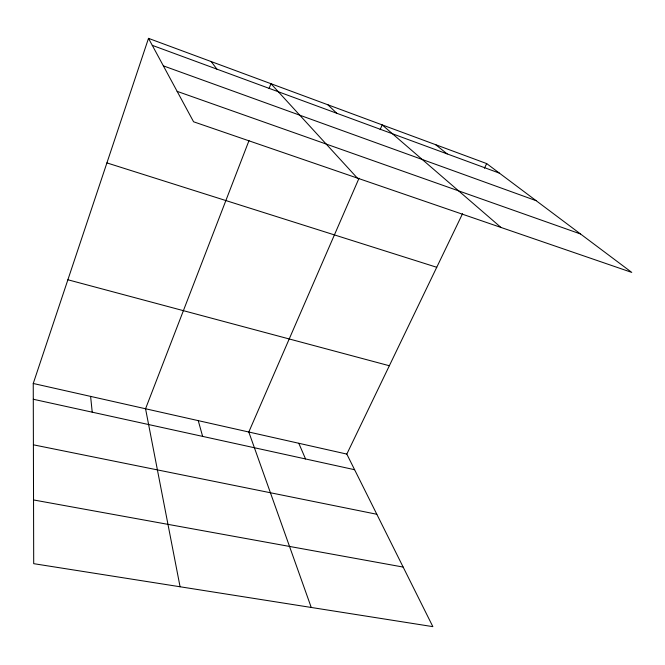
<?xml version="1.0" encoding="UTF-8"?>
<svg xmlns="http://www.w3.org/2000/svg" width="665" height="665" viewBox="0 0 665 665"><rect width="100%" height="100%" fill="white"/><g stroke="black" fill="none" stroke-linecap="round" stroke-linejoin="round"><path stroke-width="1" d="M33.25 383.481L346.814 454.087L432.857 626.646L33.699 563.671L33.25 383.481L148.503 38.354L486.672 163.582L631.75 272.401L193.573 121.778L148.503 38.354M249.018 140.548L145.552 408.767L180.074 586.763M269.084 88.52L270.946 83.699L357.313 178.062M359.034 178.228L248.801 432.017L311.245 607.461M380.131 129.658L382.2 124.904L501.003 227.463M346.814 454.087L462.532 213.714M484.436 168.228L486.672 163.582M33.541 499.947L403.148 567.07M33.4 444.819L376.822 514.269M33.292 399.258L354.603 469.714M67.88 279.766L389.341 365.742M106.907 162.908L436.747 267.288M177.131 91.354L580.495 233.964M163.357 65.86L536.106 200.664M152.277 45.345L499.39 173.133M435.633 144.687L447.204 153.914M327.878 104.779L336.764 113.266M211.229 61.587L216.89 69.135M298.801 443.281L305.551 458.958M198.245 420.629L202.626 436.39M90.606 396.398L92.227 412.184"/></g></svg>
